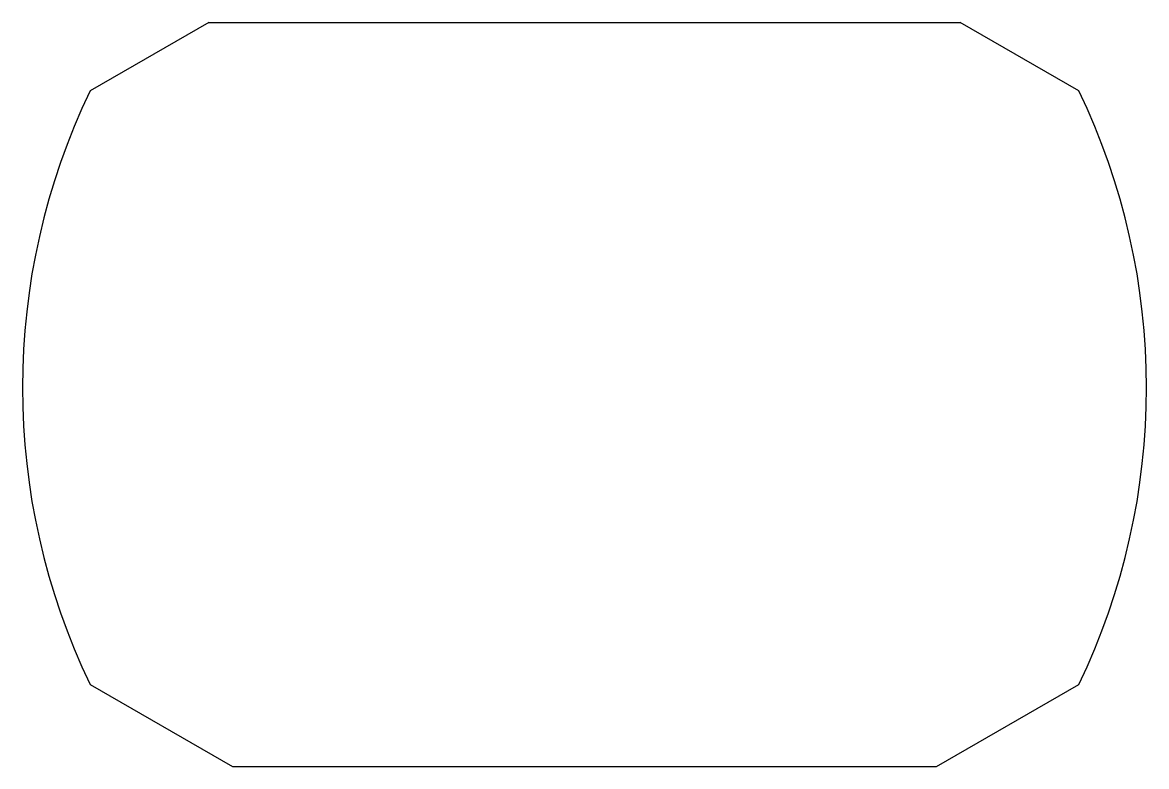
# Model space of a CAD drawing. Header units: millimetres. Extents: x -123 to 123, y -83 to 80.
import ezdxf

# ---------------------------------------------------------------- set-up
doc = ezdxf.new("R2010")
doc.units = ezdxf.units.MM

msp = doc.modelspace()

# ---------------------------------------------------------------- linework, layer by layer
at = {"color": 7, "linetype": 'Continuous', "lineweight": 25}
for p, q in [((-82.32, 80), (-108.3, 65)), ((-82.32, 80), (82.32, 80)), ((108.3, 65), (82.32, 80)), ((-108.3, -65), (-77.12, -83)), ((77.12, -83), (108.3, -65)), ((-77.12, -83), (77.12, -83))]:
    msp.add_line(p, q, dxfattribs=at)
for centre, start, end in [((26.88, 0), 154.3207, 205.6793), ((-26.88, 0), 334.3207, 25.6793)]:
    msp.add_arc(centre, 150, start, end, dxfattribs=at)

doc.saveas('drawing.dxf')
